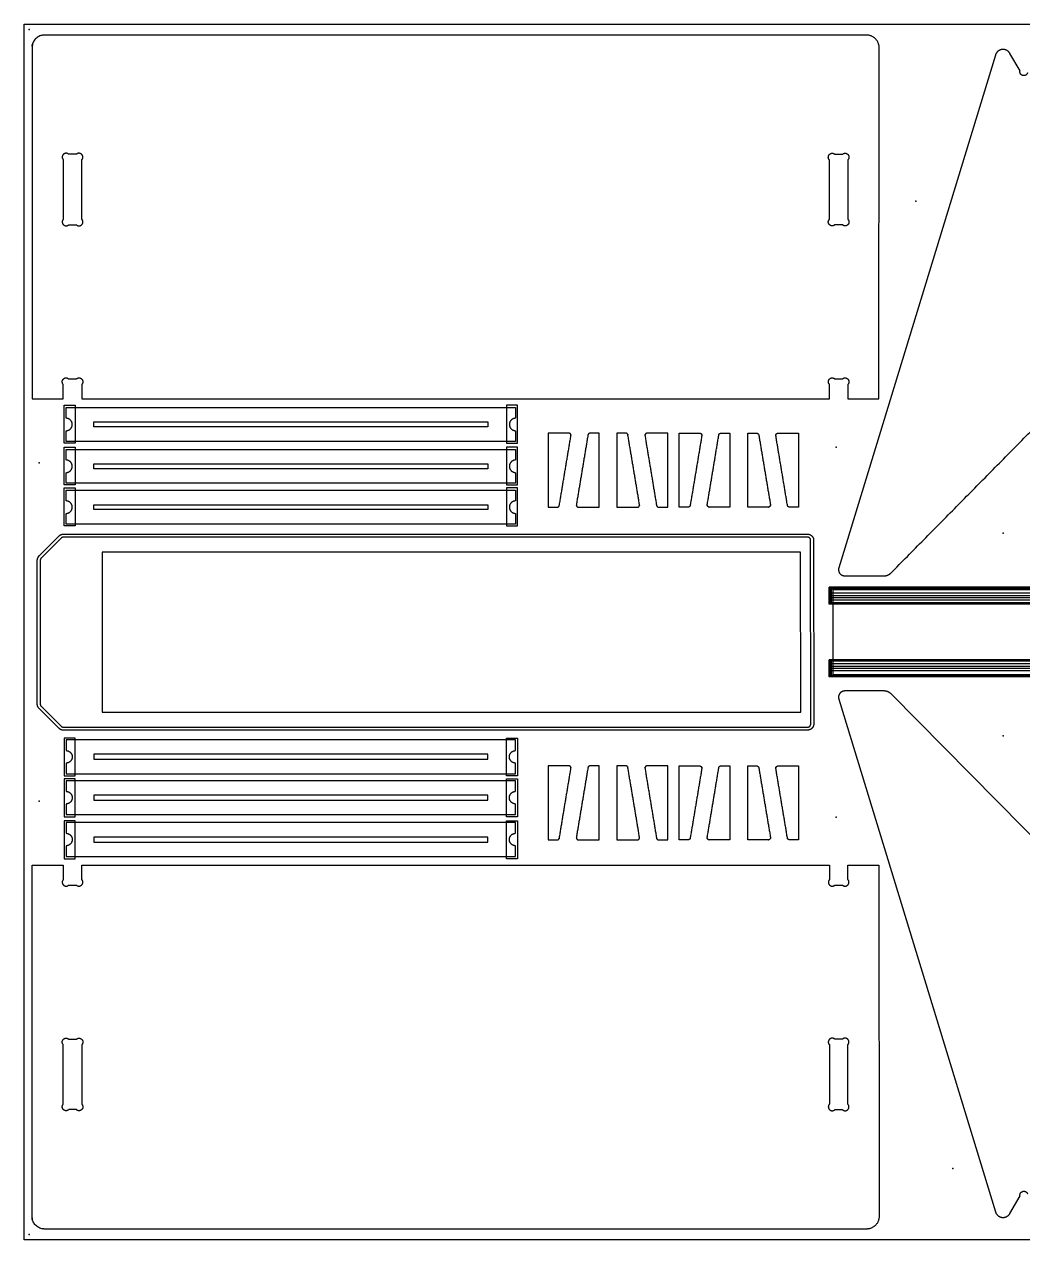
# Model space of a CAD drawing. Header units: millimetres. Extents: x -1 to 403, y -3 to 199.
# Drawn here: x -1.5 to 164.8, y -3.5 to 199 of the extents above; entities that cross this region are included whole.
import ezdxf

# ---------------------------------------------------------------- set-up
doc = ezdxf.new("R2010")
doc.units = ezdxf.units.MM
doc.header["$MEASUREMENT"] = 0
for name, color, linetype, true_color in [('Angled Pocket 3D', 7, 'Continuous', 0xffffff), ('Angled Pocket Entry', 3, 'Continuous', 0x00ff00), ('Board Fixings', 6, 'Continuous', 0xff00ff), ('Pockets 10mm', 5, 'Continuous', 0x0000ff), ('Pockets 5mm', 4, 'Continuous', 0x00ffff), ('Profile - outside', 18, 'Continuous', 0x000000), ('Stock Perimeter', 1, 'Continuous', 0xff0007)]:
    doc.layers.add(name, color=color, linetype=linetype, true_color=true_color)

msp = doc.modelspace()

# ---------------------------------------------------------------- linework, layer by layer
at = {"layer": 'Angled Pocket 3D'}
for p, q in [((132.96, 104.99), (132.63, 104.99)), ((132.96, 103.81), (132.63, 103.81)), ((132.96, 102.63), (132.63, 102.63)), ((132.96, 92.9), (132.63, 92.9)), ((132.96, 91.72), (132.63, 91.72)), ((132.96, 90.54), (132.63, 90.54))]:
    msp.add_line(p, q, dxfattribs=at)
for points in [[(132.63, 105.22), (132.63, 105.1), (132.63, 104.99)], [(132.63, 105.22, -10.66), (132.63, 105.22, -5.33), (132.63, 105.22)], [(132.63, 102.4, -10.66), (132.63, 103.81, -10.66), (132.63, 105.22, -10.66)], [(274.96, 105.22, -10.66), (203.79, 105.22, -10.66), (132.63, 105.22, -10.66)], [(274.96, 105.22), (203.79, 105.22), (132.63, 105.22)], [(132.63, 105.22, -5.33), (132.63, 105.1, -5.33), (132.63, 104.99, -5.33)], [(274.96, 105.22, -5.33), (203.79, 105.22, -5.33), (132.63, 105.22, -5.33)], [(274.96, 105.1), (203.79, 105.1), (132.63, 105.1)], [(132.63, 104.99), (132.63, 104.99, -4.5), (132.63, 104.99, -9)], [(132.63, 102.63), (132.63, 103.81), (132.63, 104.99)], [(132.63, 104.99, -9), (132.63, 104.24, -9), (132.63, 103.49, -9)], [(132.63, 104.99, -4.5), (132.63, 104.02, -4.5), (132.63, 103.06, -4.5)], [(132.63, 103.81, -9), (132.63, 103.81, -4.5), (132.63, 103.81)], [(132.63, 103.81, -9), (132.63, 103.81, -9.83), (132.63, 103.81, -10.66)], [(274.96, 103.81, -10.66), (203.79, 103.81, -10.66), (132.63, 103.81, -10.66)], [(132.63, 103.49, -9), (132.63, 103.06, -4.5), (132.63, 102.63)], [(132.79, 104.99), (132.79, 103.81), (132.79, 102.63)], [(132.96, 104.99), (132.96, 104.99, -4.5), (132.96, 104.99, -9)], [(132.96, 102.63), (132.96, 103.81), (132.96, 104.99)], [(132.96, 104.99, -9), (132.96, 104.24, -9), (132.96, 103.49, -9)], [(274.63, 104.99, -9), (203.79, 104.99, -9), (132.96, 104.99, -9)], [(274.63, 104.99), (203.79, 104.99), (132.96, 104.99)], [(132.96, 104.99, -4.5), (132.96, 104.02, -4.5), (132.96, 103.06, -4.5)], [(274.63, 104.99, -4.5), (203.79, 104.99, -4.5), (132.96, 104.99, -4.5)], [(274.63, 104.24, -9), (203.79, 104.24, -9), (132.96, 104.24, -9)], [(132.96, 103.81, -9), (132.96, 103.81, -4.5), (132.96, 103.81)], [(132.96, 103.49, -9), (132.96, 103.06, -4.5), (132.96, 102.63)], [(274.63, 103.49, -9), (203.79, 103.49, -9), (132.96, 103.49, -9)], [(132.63, 103.14, -5.33), (132.63, 102.77, -5.33), (132.63, 102.4, -5.33)], [(132.63, 102.63), (132.63, 102.52), (132.63, 102.4)], [(274.96, 102.52), (203.79, 102.52), (132.63, 102.52)], [(132.63, 102.4), (132.63, 102.4, -5.33), (132.63, 102.4, -10.66)], [(274.96, 102.4), (203.79, 102.4), (132.63, 102.4)], [(274.96, 102.4, -10.66), (203.79, 102.4, -10.66), (132.63, 102.4, -10.66)], [(274.96, 102.4, -5.33), (203.79, 102.4, -5.33), (132.63, 102.4, -5.33)], [(274.63, 103.06, -4.5), (203.79, 103.06, -4.5), (132.96, 103.06, -4.5)], [(274.63, 102.63), (203.79, 102.63), (132.96, 102.63)], [(132.63, 93.13, -10.66), (132.63, 91.71, -10.66), (132.63, 90.3, -10.66)], [(132.63, 93.13), (132.63, 93.13, -5.33), (132.63, 93.13, -10.66)], [(132.63, 92.9), (132.63, 93.01), (132.63, 93.13)], [(274.96, 93.13), (203.79, 93.13), (132.63, 93.13)], [(274.96, 93.13, -10.66), (203.79, 93.13, -10.66), (132.63, 93.13, -10.66)], [(132.63, 92.39, -5.33), (132.63, 92.76, -5.33), (132.63, 93.13, -5.33)], [(274.96, 93.13, -5.33), (203.79, 93.13, -5.33), (132.63, 93.13, -5.33)], [(274.96, 93.01), (203.79, 93.01), (132.63, 93.01)], [(132.63, 92.9), (132.63, 91.72), (132.63, 90.54)], [(132.63, 92.04, -9), (132.63, 92.47, -4.5), (132.63, 92.9)], [(132.63, 90.54, -4.5), (132.63, 91.51, -4.5), (132.63, 92.47, -4.5)], [(132.63, 90.54, -9), (132.63, 91.29, -9), (132.63, 92.04, -9)], [(132.63, 91.72, -9), (132.63, 91.72, -4.5), (132.63, 91.72)], [(132.63, 91.71, -9), (132.63, 91.71, -9.83), (132.63, 91.71, -10.66)], [(274.96, 91.71, -10.66), (203.79, 91.71, -10.66), (132.63, 91.71, -10.66)], [(132.79, 90.54), (132.79, 91.72), (132.79, 92.9)], [(132.96, 92.9), (132.96, 91.72), (132.96, 90.54)], [(132.96, 92.04, -9), (132.96, 92.47, -4.5), (132.96, 92.9)], [(274.63, 92.9), (203.79, 92.9), (132.96, 92.9)], [(132.96, 90.54, -4.5), (132.96, 91.51, -4.5), (132.96, 92.47, -4.5)], [(274.63, 92.47, -4.5), (203.79, 92.47, -4.5), (132.96, 92.47, -4.5)], [(132.96, 90.54, -9), (132.96, 91.29, -9), (132.96, 92.04, -9)], [(274.63, 92.04, -9), (203.79, 92.04, -9), (132.96, 92.04, -9)], [(132.96, 91.72, -9), (132.96, 91.72, -4.5), (132.96, 91.72)], [(274.63, 91.29, -9), (203.79, 91.29, -9), (132.96, 91.29, -9)], [(132.63, 90.54), (132.63, 90.54, -4.5), (132.63, 90.54, -9)], [(132.63, 90.3), (132.63, 90.42), (132.63, 90.54)], [(132.63, 90.3, -5.33), (132.63, 90.42, -5.33), (132.63, 90.54, -5.33)], [(274.96, 90.42), (203.79, 90.42), (132.63, 90.42)], [(132.63, 90.3, -10.66), (132.63, 90.3, -5.33), (132.63, 90.3)], [(274.96, 90.3, -10.66), (203.79, 90.3, -10.66), (132.63, 90.3, -10.66)], [(274.96, 90.3), (203.79, 90.3), (132.63, 90.3)], [(274.96, 90.3, -5.33), (203.79, 90.3, -5.33), (132.63, 90.3, -5.33)], [(132.96, 90.54), (132.96, 90.54, -4.5), (132.96, 90.54, -9)], [(274.63, 90.54, -9), (203.79, 90.54, -9), (132.96, 90.54, -9)], [(274.63, 90.54), (203.79, 90.54), (132.96, 90.54)], [(274.63, 90.54, -4.5), (203.79, 90.54, -4.5), (132.96, 90.54, -4.5)]]:
    msp.add_open_spline(points, degree=2, dxfattribs=at)
at = {"layer": 'Angled Pocket Entry'}
for points in [[(132.96, 104.99), (274.63, 104.99), (274.63, 102.63), (132.96, 102.63)], [(132.96, 90.54), (274.63, 90.54), (274.63, 92.9), (132.96, 92.9)]]:
    msp.add_lwpolyline(points, close=True, dxfattribs=at)
at = {"layer": 'Board Fixings'}
for p in [(-0.68, 198.15), (147.05, 169.59), (133.76, 128.6), (0.96, 125.95), (161.58, 114.27), (161.58, 80.45), (0.96, 69.6), (133.76, 66.9), (153.19, 8.36), (-0.68, -2.6)]:
    msp.add_point(p, dxfattribs=at)
at = {"layer": 'Pockets 10mm'}
for p, q in [((0.95, 110.44), (4.29, 113.78)), ((4.99, 114.07), (129.01, 114.08)), ((130.02, 113.08), (130.03, 82.42)), ((0.66, 109.74), (0.74, 110.12)), ((0.74, 110.12), (0.95, 110.44)), ((127.85, 111.09), (11.45, 111.08)), ((11.45, 111.08), (11.45, 84.41)), ((127.87, 84.42), (127.85, 111.09)), ((4.29, 81.72), (0.95, 85.05)), ((11.45, 84.41), (127.87, 84.42)), ((129.03, 81.43), (4.99, 81.42))]:
    msp.add_line(p, q, dxfattribs=at)
for points in [[(5.14, 135.55), (6.97, 135.55), (6.97, 129.24), (5.14, 129.24)], [(80.67, 135.55), (78.84, 135.55), (78.84, 129.24), (80.67, 129.24)], [(5.14, 128.58), (6.97, 128.58), (6.97, 122.27), (5.14, 122.27)], [(80.67, 128.58), (78.84, 128.58), (78.84, 122.27), (80.67, 122.27)], [(5.14, 121.77), (6.97, 121.77), (6.97, 115.46), (5.14, 115.46)], [(80.67, 121.77), (78.84, 121.77), (78.84, 115.46), (80.67, 115.46)], [(5.14, 73.78), (6.97, 73.78), (6.97, 80.08), (5.14, 80.08)], [(80.67, 73.78), (78.84, 73.78), (78.84, 80.08), (80.67, 80.08)], [(5.14, 66.97), (6.97, 66.97), (6.97, 73.28), (5.14, 73.28)], [(80.67, 66.97), (78.84, 66.97), (78.84, 73.28), (80.67, 73.28)], [(5.14, 60), (6.97, 60), (6.97, 66.31), (5.14, 66.31)], [(80.67, 60), (78.84, 60), (78.84, 66.31), (80.67, 66.31)]]:
    msp.add_lwpolyline(points, close=True, dxfattribs=at)
for points, weights, degree in [([(4.29, 113.78), (4.48, 113.97), (4.72, 114.07), (4.99, 114.07)], [1.00006056736, 0.949315538335, 0.949315526237, 1.00006053106], 3), ([(129.01, 114.08), (129.59, 114.08), (130.01, 113.66), (130.02, 113.08)], [1, 0.804871497233, 0.804871497233, 1], 3), ([(0.95, 85.05), (0.66, 85.34), (0.66, 85.76)], [1, 0.92387953185, 1], 2), ([(4.99, 81.42), (4.58, 81.42), (4.29, 81.72)], [1, 0.92387388517, 1], 2)]:
    msp.add_rational_spline(points, weights, degree=degree, dxfattribs=at)
msp.add_open_spline([(0.66, 85.76), (0.66, 93.75), (0.66, 101.74), (0.66, 109.74)], degree=3, dxfattribs=at)
msp.add_rational_spline([(130.03, 82.42), (130.03, 82.16), (129.92, 81.91), (129.74, 81.72), (129.55, 81.53), (129.3, 81.43), (129.03, 81.43)], [1, 0.949272431307, 0.949292620426, 1.00006056736, 0.949272423275, 0.949272423275, 1.00006056736], degree=3, knots=[2882.297152, 2882.297152, 2882.297152, 2882.297152, 2887.007319, 2887.007319, 2887.007319, 2891.71936, 2891.71936, 2891.71936, 2891.71936], dxfattribs=at)
at = {"layer": 'Pockets 5mm'}
for points in [[(10.09, 131.94), (10.09, 132.35), (10.09, 132.77)], [(10.09, 132.77), (42.9, 132.77), (75.72, 132.77)], [(75.72, 131.94), (42.9, 131.94), (10.09, 131.94)], [(75.72, 132.77), (75.72, 132.35), (75.72, 131.94)], [(10.09, 124.97), (10.09, 125.38), (10.09, 125.8)], [(10.09, 125.8), (42.9, 125.8), (75.72, 125.8)], [(75.72, 125.8), (75.72, 125.38), (75.72, 124.97)], [(75.72, 124.97), (42.9, 124.97), (10.09, 124.97)], [(10.09, 118.16), (10.09, 118.58), (10.09, 118.99)], [(10.09, 118.99), (42.9, 118.99), (75.72, 118.99)], [(75.72, 118.16), (42.9, 118.16), (10.09, 118.16)], [(75.72, 118.99), (75.72, 118.58), (75.72, 118.16)], [(75.72, 77.39), (42.9, 77.39), (10.09, 77.39)], [(10.09, 77.39), (10.09, 76.97), (10.09, 76.56)], [(75.72, 76.56), (75.72, 76.97), (75.72, 77.39)], [(10.09, 76.56), (42.9, 76.56), (75.72, 76.56)], [(75.72, 70.58), (42.9, 70.58), (10.09, 70.58)], [(10.09, 70.58), (10.09, 70.16), (10.09, 69.75)], [(10.09, 69.75), (42.9, 69.75), (75.72, 69.75)], [(75.72, 69.75), (75.72, 70.16), (75.72, 70.58)], [(75.72, 63.61), (42.9, 63.61), (10.09, 63.61)], [(10.09, 63.61), (10.09, 63.19), (10.09, 62.78)], [(75.72, 62.78), (75.72, 63.19), (75.72, 63.61)], [(10.09, 62.78), (42.9, 62.78), (75.72, 62.78)]]:
    msp.add_open_spline(points, degree=2, dxfattribs=at)
at = {"layer": 'Profile - outside'}
for p, q in [((138.82, 197.25), (1.9, 197.25)), ((140.89, 136.62), (140.93, 195.17)), ((160.3, 193.91), (134.21, 108.48)), ((164.41, 191.27), (162.72, 194.19)), ((5, 176.46), (5, 166.53)), ((7.17, 177.37), (5.9, 177.37)), ((8.08, 166.53), (8.08, 176.46)), ((132.64, 166.53), (132.64, 176.46)), ((133.55, 177.37), (134.82, 177.37)), ((135.72, 176.46), (135.72, 166.53)), ((5.9, 165.63), (7.18, 165.63)), ((134.82, 165.63), (133.55, 165.63)), ((5.9, 139.94), (7.17, 139.94)), ((133.55, 139.94), (134.82, 139.94)), ((5, 136.62), (5, 139.03)), ((8.08, 139.03), (8.08, 136.62)), ((132.65, 136.62), (132.65, 139.03)), ((135.73, 139.03), (135.73, 136.62)), ((-0.17, 136.62), (5, 136.62)), ((8.08, 136.62), (132.65, 136.62)), ((135.73, 136.62), (140.89, 136.62)), ((5.45, 133.55), (5.45, 135.18)), ((5.45, 135.18), (80.36, 135.18)), ((80.36, 135.18), (80.36, 133.55)), ((5.45, 129.53), (5.45, 131.16)), ((80.36, 131.16), (80.36, 129.53)), ((80.36, 129.53), (5.45, 129.53)), ((5.45, 126.57), (5.45, 128.2)), ((5.45, 128.2), (80.36, 128.2)), ((80.36, 128.2), (80.36, 126.57)), ((5.45, 122.56), (5.45, 124.19)), ((80.36, 124.19), (80.36, 122.56)), ((80.36, 122.56), (5.45, 122.56)), ((5.45, 119.77), (5.45, 121.4)), ((5.45, 121.4), (80.36, 121.4)), ((80.36, 121.4), (80.36, 119.77)), ((5.45, 115.75), (5.45, 117.38)), ((80.36, 115.75), (5.45, 115.75)), ((80.36, 117.38), (80.36, 115.75)), ((4.64, 113.42), (1.3, 110.09)), ((129.01, 113.58), (4.99, 113.57)), ((129.53, 82.42), (129.51, 113.08)), ((1.16, 109.74), (1.16, 85.76)), ((135.27, 107.12), (135.41, 107.12)), ((135.41, 107.12), (141.72, 107.12)), ((135.41, 87.95), (135.27, 87.95)), ((141.72, 87.95), (135.41, 87.95)), ((186.51, 43.28), (142.91, 87.46)), ((1.3, 85.4), (4.64, 82.07)), ((134.21, 86.59), (160.31, 1.16)), ((4.99, 81.92), (129.03, 81.93)), ((80.36, 79.79), (5.45, 79.79)), ((5.45, 79.79), (5.45, 78.16)), ((80.36, 78.16), (80.36, 79.79)), ((5.45, 75.78), (5.45, 74.15)), ((80.36, 74.15), (80.36, 75.78)), ((5.45, 74.15), (80.36, 74.15)), ((80.36, 72.99), (5.45, 72.99)), ((5.45, 72.99), (5.45, 71.36)), ((80.36, 71.36), (80.36, 72.99)), ((5.45, 68.97), (5.45, 67.34)), ((80.36, 67.34), (80.36, 68.97)), ((5.45, 67.34), (80.36, 67.34)), ((80.36, 66.01), (5.45, 66.01)), ((5.45, 66.01), (5.45, 64.38)), ((80.36, 64.38), (80.36, 66.01)), ((5.45, 62), (5.45, 60.37)), ((80.36, 60.37), (80.36, 62)), ((-0.17, 58.93), (5, 58.93)), ((5, 58.93), (5, 56.51)), ((5.45, 60.37), (80.36, 60.37)), ((8.08, 56.51), (8.08, 58.93)), ((8.08, 58.93), (132.65, 58.93)), ((132.65, 58.93), (132.65, 56.51)), ((135.73, 56.51), (135.73, 58.93)), ((135.73, 58.93), (140.89, 58.93)), ((140.89, 58.93), (140.93, 0.38)), ((5.9, 55.61), (7.17, 55.61)), ((133.55, 55.61), (134.82, 55.61)), ((5, 19.09), (5, 29.01)), ((5.9, 29.92), (7.18, 29.92)), ((8.08, 29.01), (8.08, 19.09)), ((132.64, 29.01), (132.64, 19.09)), ((134.82, 29.92), (133.55, 29.92)), ((135.72, 19.09), (135.72, 29.01)), ((7.17, 18.18), (5.9, 18.18)), ((133.55, 18.18), (134.82, 18.18)), ((162.73, 0.89), (164.41, 3.81)), ((138.82, -1.71), (1.9, -1.71))]:
    msp.add_line(p, q, dxfattribs=at)
msp.add_lwpolyline([(133.24, 90.71), (274.34, 90.71), (274.34, 104.82), (133.24, 104.82)], close=True, dxfattribs=at)
for points, weights, knots in [([(1.9, 197.25), (-0.19, 197.25), (-0.21, 195.17), (-0.19, 165.89), (-0.17, 136.62)], [1, 0.710954948718, 1, 1, 1], [3416.636135, 3416.636135, 3416.636135, 3436.445198, 3436.445198, 3450.337052, 3450.337052, 3450.337052]), ([(162.72, 194.19), (162.29, 194.94), (161.42, 194.84), (160.56, 194.74), (160.3, 193.91)], [1, 0.83622973123, 1, 0.83622973123, 1], [3063.929916, 3063.929916, 3063.929916, 3073.216714, 3073.216714, 3082.503512, 3082.503512, 3082.503512]), ([(165.64, 190.94), (165.53, 190.48), (165.03, 190.48), (164.38, 190.48), (164.38, 191.13), (164.38, 191.22), (164.41, 191.27)], [0.999278344932, 0.829198385725, 1.09253332861, 0.772537725335, 1.09253332861, 1.03643070132, 1.00000026049], [3040.974456, 3040.974456, 3040.974456, 3042.067711, 3042.067711, 3043.395372, 3043.395372, 3043.62978, 3043.62978, 3043.62978]), ([(5.15, 177.46), (4.58, 177.13), (4.91, 176.57), (4.95, 176.49), (5, 176.46)], [1, 0.707106781188, 1, 0.948648992243, 0.915304046652], [276.503454, 276.503454, 276.503454, 282.675113, 282.675113, 282.909521, 282.909521, 282.909521]), ([(8.08, 176.46), (8.13, 176.49), (8.17, 176.57), (8.5, 177.13), (7.93, 177.46)], [0.915068409752, 0.948467359207, 0.999999926111, 0.707107086567, 0.999999926111], [252.527554, 252.527554, 252.527554, 252.761962, 252.761962, 258.933619, 258.933619, 258.933619]), ([(132.64, 176.46), (132.59, 176.49), (132.55, 176.57), (132.23, 177.13), (132.79, 177.46)], [0.915068409752, 0.948467359207, 0.999999926111, 0.707107086567, 0.999999926111], [252.527554, 252.527554, 252.527554, 252.761962, 252.761962, 258.933619, 258.933619, 258.933619]), ([(135.58, 177.46), (136.14, 177.13), (135.81, 176.57), (135.77, 176.49), (135.72, 176.46)], [1, 0.707106781188, 1, 0.948648992243, 0.915304046652], [276.503454, 276.503454, 276.503454, 282.675113, 282.675113, 282.909521, 282.909521, 282.909521]), ([(5, 166.53), (4.95, 166.5), (4.91, 166.43), (4.58, 165.86), (5.15, 165.54)], [0.91530396987, 0.948648921136, 0.999999950856, 0.707106746438, 0.999999950856], [162.341791, 162.341791, 162.341791, 162.576199, 162.576199, 168.747858, 168.747858, 168.747858]), ([(7.93, 165.54), (8.5, 165.86), (8.17, 166.43), (8.13, 166.5), (8.08, 166.53)], [1, 0.707107138814, 1, 0.948287812538, 0.914835873612], [186.323722, 186.323722, 186.323722, 192.49538, 192.49538, 192.729787, 192.729787, 192.729787]), ([(132.79, 165.54), (132.22, 165.86), (132.55, 166.43), (132.59, 166.5), (132.64, 166.53)], [1, 0.707107138814, 1, 0.948287812538, 0.914835873612], [186.323722, 186.323722, 186.323722, 192.49538, 192.49538, 192.729787, 192.729787, 192.729787]), ([(135.72, 166.53), (135.77, 166.5), (135.81, 166.43), (136.14, 165.86), (135.58, 165.54)], [0.91530396987, 0.948648921136, 0.999999950856, 0.707106746438, 0.999999950856], [162.341791, 162.341791, 162.341791, 162.576199, 162.576199, 168.747858, 168.747858, 168.747858]), ([(5, 139.03), (4.95, 139.07), (4.91, 139.14), (4.58, 139.7), (5.14, 140.03)], [0.91530403347, 0.948648962158, 0.999999926369, 0.707106729124, 0.999999926369], [1333.294299, 1333.294299, 1333.294299, 1333.528706, 1333.528706, 1339.700365, 1339.700365, 1339.700365]), ([(7.93, 140.03), (8.49, 139.7), (8.17, 139.14), (8.13, 139.07), (8.08, 139.03)], [0.999999860338, 0.707107447064, 1, 0.948467456918, 0.915068515777], [1357.266944, 1357.266944, 1357.266944, 1363.438601, 1363.438601, 1363.673008, 1363.673008, 1363.673008]), ([(132.65, 139.03), (132.6, 139.07), (132.56, 139.14), (132.23, 139.7), (132.79, 140.03)], [0.915068515777, 0.948467456918, 1, 0.707107447064, 0.999999860338], [2143.195946, 2143.195946, 2143.195946, 2143.430354, 2143.430354, 2149.602011, 2149.602011, 2149.602011]), ([(135.58, 140.03), (136.14, 139.7), (135.82, 139.14), (135.78, 139.07), (135.73, 139.03)], [0.999999926369, 0.707106729124, 0.999999926369, 0.948648962158, 0.91530403347], [2167.16859, 2167.16859, 2167.16859, 2173.340249, 2173.340249, 2173.574656, 2173.574656, 2173.574656]), ([(5.6, 131.33), (6.49, 131.45), (6.49, 132.35), (6.49, 133.26), (5.6, 133.38)], [1, 0.754298029456, 1, 0.754298029456, 1], [443.799671, 443.799671, 443.799671, 452.752322, 452.752322, 461.704973, 461.704973, 461.704973]), ([(80.22, 133.38), (79.32, 133.26), (79.32, 132.35), (79.32, 131.45), (80.22, 131.33)], [1, 0.754298029456, 1, 0.754298029456, 1], [935.458796, 935.458796, 935.458796, 944.411447, 944.411447, 953.364098, 953.364098, 953.364098]), ([(85.79, 118.58), (86.54, 118.58), (87.29, 118.58), (87.6, 118.58), (87.65, 118.89), (88.61, 124.68), (89.58, 130.48), (89.61, 130.65), (89.5, 130.77), (89.39, 130.9), (89.22, 130.9), (87.51, 130.9), (85.79, 130.9)], [1, 1, 1, 0.763019982473, 1, 1, 1, 0.907296760162, 1, 0.907296802281, 1, 1, 1], [185.650443, 185.650443, 185.650443, 194.660813, 194.660813, 199.123744, 199.123744, 269.937231, 269.937231, 272.693044, 272.693044, 275.448856, 275.448856, 296.100893, 296.100893, 296.100893]), ([(94.27, 130.9), (93.52, 130.9), (92.77, 130.9), (92.47, 130.9), (92.42, 130.6), (91.45, 124.8), (90.48, 119), (90.46, 118.84), (90.56, 118.71), (90.67, 118.58), (90.84, 118.58), (92.55, 118.58), (94.27, 118.58)], [1, 1, 1, 0.763019982473, 1, 1, 1, 0.907296760162, 1, 0.907296802281, 1, 1, 1], [185.650443, 185.650443, 185.650443, 194.660813, 194.660813, 199.123744, 199.123744, 269.937231, 269.937231, 272.693044, 272.693044, 275.448856, 275.448856, 296.100893, 296.100893, 296.100893]), ([(97.22, 118.58), (98.94, 118.58), (100.65, 118.58), (100.82, 118.58), (100.93, 118.71), (101.03, 118.84), (101.01, 119), (100.04, 124.8), (99.07, 130.6), (99.02, 130.9), (98.72, 130.9), (97.97, 130.9), (97.22, 130.9)], [1, 1, 1, 0.907296802281, 1, 0.907296760162, 1, 1, 1, 0.763019982473, 1, 1, 1], [-296.100893, -296.100893, -296.100893, -275.448856, -275.448856, -272.693044, -272.693044, -269.937231, -269.937231, -199.123744, -199.123744, -194.660813, -194.660813, -185.650443, -185.650443, -185.650443]), ([(105.7, 130.9), (103.98, 130.9), (102.27, 130.9), (102.1, 130.9), (101.99, 130.77), (101.88, 130.65), (101.91, 130.48), (102.88, 124.68), (103.84, 118.89), (103.9, 118.58), (104.2, 118.58), (104.95, 118.58), (105.7, 118.58)], [1, 1, 1, 0.907296802281, 1, 0.907296760162, 1, 1, 1, 0.763019982473, 1, 1, 1], [-296.100893, -296.100893, -296.100893, -275.448856, -275.448856, -272.693044, -272.693044, -269.937231, -269.937231, -199.123744, -199.123744, -194.660813, -194.660813, -185.650443, -185.650443, -185.650443]), ([(107.6, 130.9), (109.32, 130.9), (111.03, 130.9), (111.2, 130.9), (111.31, 130.77), (111.41, 130.65), (111.39, 130.48), (110.42, 124.68), (109.45, 118.89), (109.4, 118.58), (109.1, 118.58), (108.35, 118.58), (107.6, 118.58)], [1, 1, 1, 0.907296802281, 1, 0.907296760162, 1, 1, 1, 0.763019982473, 1, 1, 1], [-296.100893, -296.100893, -296.100893, -275.448856, -275.448856, -272.693044, -272.693044, -269.937231, -269.937231, -199.123744, -199.123744, -194.660813, -194.660813, -185.650443, -185.650443, -185.650443]), ([(116.08, 118.58), (114.36, 118.58), (112.65, 118.58), (112.48, 118.58), (112.37, 118.71), (112.26, 118.84), (112.29, 119), (113.26, 124.8), (114.22, 130.6), (114.27, 130.9), (114.58, 130.9), (115.33, 130.9), (116.08, 130.9)], [1, 1, 1, 0.907296802281, 1, 0.907296760162, 1, 1, 1, 0.763019982473, 1, 1, 1], [-296.100893, -296.100893, -296.100893, -275.448856, -275.448856, -272.693044, -272.693044, -269.937231, -269.937231, -199.123744, -199.123744, -194.660813, -194.660813, -185.650443, -185.650443, -185.650443]), ([(119.03, 130.9), (119.78, 130.9), (120.53, 130.9), (120.83, 130.9), (120.88, 130.6), (121.85, 124.8), (122.82, 119), (122.84, 118.84), (122.74, 118.71), (122.63, 118.58), (122.46, 118.58), (120.75, 118.58), (119.03, 118.58)], [1, 1, 1, 0.763019982473, 1, 1, 1, 0.907296760162, 1, 0.907296802281, 1, 1, 1], [185.650443, 185.650443, 185.650443, 194.660813, 194.660813, 199.123744, 199.123744, 269.937231, 269.937231, 272.693044, 272.693044, 275.448856, 275.448856, 296.100893, 296.100893, 296.100893]), ([(127.51, 118.58), (126.76, 118.58), (126.01, 118.58), (125.7, 118.58), (125.65, 118.89), (124.69, 124.68), (123.72, 130.48), (123.69, 130.65), (123.8, 130.77), (123.91, 130.9), (124.08, 130.9), (125.79, 130.9), (127.51, 130.9)], [1, 1, 1, 0.763019982473, 1, 1, 1, 0.907296760162, 1, 0.907296802281, 1, 1, 1], [185.650443, 185.650443, 185.650443, 194.660813, 194.660813, 199.123744, 199.123744, 269.937231, 269.937231, 272.693044, 272.693044, 275.448856, 275.448856, 296.100893, 296.100893, 296.100893]), ([(5.6, 124.36), (6.49, 124.48), (6.49, 125.38), (6.49, 126.29), (5.6, 126.41)], [1, 0.754298029456, 1, 0.754298029456, 1], [443.799671, 443.799671, 443.799671, 452.752322, 452.752322, 461.704973, 461.704973, 461.704973]), ([(80.22, 126.41), (79.32, 126.29), (79.32, 125.38), (79.32, 124.48), (80.22, 124.36)], [1, 0.754298029456, 1, 0.754298029456, 1], [935.458796, 935.458796, 935.458796, 944.411447, 944.411447, 953.364098, 953.364098, 953.364098]), ([(5.6, 117.55), (6.49, 117.67), (6.49, 118.58), (6.49, 119.48), (5.6, 119.6)], [1, 0.754298029456, 1, 0.754298029456, 1], [443.799671, 443.799671, 443.799671, 452.752322, 452.752322, 461.704973, 461.704973, 461.704973]), ([(80.22, 119.6), (79.32, 119.48), (79.32, 118.58), (79.32, 117.67), (80.22, 117.55)], [1, 0.754298029456, 1, 0.754298029456, 1], [935.458796, 935.458796, 935.458796, 944.411447, 944.411447, 953.364098, 953.364098, 953.364098]), ([(134.21, 108.48), (134.06, 107.98), (134.37, 107.55), (134.69, 107.12), (135.27, 107.12)], [1.00000026049, 0.893028841688, 1.00000051553, 0.893028739672, 1.00000046453], [3620.5908061, 3620.5908061, 3620.5908061, 3620.824189, 3620.824189, 3621.0575722, 3621.0575722, 3621.0575722]), ([(135.27, 87.95), (134.69, 87.95), (134.37, 87.53), (134.06, 87.1), (134.21, 86.59)], [1.00000017886, 0.893028626672, 1.00000033188, 0.893028601169, 1.00000022987], [5515.2680325, 5515.2680325, 5515.2680325, 5515.5014154, 5515.5014154, 5515.7347985, 5515.7347985, 5515.7347985]), ([(129.03, 81.93), (129.24, 81.93), (129.38, 82.07), (129.53, 82.22), (129.53, 82.42)], [1, 0.92382239775, 1, 0.92382239775, 1], [-1060.499713, -1060.499713, -1060.499713, -1058.142622, -1058.142622, -1055.785532, -1055.785532, -1055.785532]), ([(5.6, 78), (6.49, 77.87), (6.49, 76.97), (6.49, 76.07), (5.6, 75.94)], [1, 0.754298029456, 1, 0.754298029456, 1], [443.799671, 443.799671, 443.799671, 452.752322, 452.752322, 461.704973, 461.704973, 461.704973]), ([(80.22, 75.94), (79.32, 76.07), (79.32, 76.97), (79.32, 77.87), (80.22, 78)], [1, 0.754298029456, 1, 0.754298029456, 1], [935.458796, 935.458796, 935.458796, 944.411447, 944.411447, 953.364098, 953.364098, 953.364098]), ([(85.79, 63.14), (86.54, 63.14), (87.29, 63.14), (87.6, 63.14), (87.65, 63.44), (88.61, 69.24), (89.58, 75.04), (89.61, 75.2), (89.5, 75.33), (89.39, 75.46), (89.22, 75.46), (87.51, 75.46), (85.79, 75.46)], [1, 1, 1, 0.763019982473, 1, 1, 1, 0.907296760162, 1, 0.907296802281, 1, 1, 1], [185.650443, 185.650443, 185.650443, 194.660813, 194.660813, 199.123744, 199.123744, 269.937231, 269.937231, 272.693044, 272.693044, 275.448856, 275.448856, 296.100893, 296.100893, 296.100893]), ([(94.27, 75.46), (93.52, 75.46), (92.77, 75.46), (92.47, 75.46), (92.42, 75.16), (91.45, 69.36), (90.48, 63.56), (90.46, 63.4), (90.56, 63.27), (90.67, 63.14), (90.84, 63.14), (92.55, 63.14), (94.27, 63.14)], [1, 1, 1, 0.763019982473, 1, 1, 1, 0.907296760162, 1, 0.907296802281, 1, 1, 1], [185.650443, 185.650443, 185.650443, 194.660813, 194.660813, 199.123744, 199.123744, 269.937231, 269.937231, 272.693044, 272.693044, 275.448856, 275.448856, 296.100893, 296.100893, 296.100893]), ([(97.22, 63.14), (98.94, 63.14), (100.65, 63.14), (100.82, 63.14), (100.93, 63.27), (101.03, 63.4), (101.01, 63.56), (100.04, 69.36), (99.07, 75.16), (99.02, 75.46), (98.72, 75.46), (97.97, 75.46), (97.22, 75.46)], [1, 1, 1, 0.907296802281, 1, 0.907296760162, 1, 1, 1, 0.763019982473, 1, 1, 1], [-296.100893, -296.100893, -296.100893, -275.448856, -275.448856, -272.693044, -272.693044, -269.937231, -269.937231, -199.123744, -199.123744, -194.660813, -194.660813, -185.650443, -185.650443, -185.650443]), ([(105.7, 75.46), (103.98, 75.46), (102.27, 75.46), (102.1, 75.46), (101.99, 75.33), (101.88, 75.2), (101.91, 75.04), (102.88, 69.24), (103.84, 63.44), (103.9, 63.14), (104.2, 63.14), (104.95, 63.14), (105.7, 63.14)], [1, 1, 1, 0.907296802281, 1, 0.907296760162, 1, 1, 1, 0.763019982473, 1, 1, 1], [-296.100893, -296.100893, -296.100893, -275.448856, -275.448856, -272.693044, -272.693044, -269.937231, -269.937231, -199.123744, -199.123744, -194.660813, -194.660813, -185.650443, -185.650443, -185.650443]), ([(107.6, 75.46), (109.32, 75.46), (111.03, 75.46), (111.2, 75.46), (111.31, 75.33), (111.41, 75.2), (111.39, 75.04), (110.42, 69.24), (109.45, 63.44), (109.4, 63.14), (109.1, 63.14), (108.35, 63.14), (107.6, 63.14)], [1, 1, 1, 0.907296802281, 1, 0.907296760162, 1, 1, 1, 0.763019982473, 1, 1, 1], [-296.100893, -296.100893, -296.100893, -275.448856, -275.448856, -272.693044, -272.693044, -269.937231, -269.937231, -199.123744, -199.123744, -194.660813, -194.660813, -185.650443, -185.650443, -185.650443]), ([(116.08, 63.14), (114.36, 63.14), (112.65, 63.14), (112.48, 63.14), (112.37, 63.27), (112.26, 63.4), (112.29, 63.56), (113.26, 69.36), (114.22, 75.16), (114.27, 75.46), (114.58, 75.46), (115.33, 75.46), (116.08, 75.46)], [1, 1, 1, 0.907296802281, 1, 0.907296760162, 1, 1, 1, 0.763019982473, 1, 1, 1], [-296.100893, -296.100893, -296.100893, -275.448856, -275.448856, -272.693044, -272.693044, -269.937231, -269.937231, -199.123744, -199.123744, -194.660813, -194.660813, -185.650443, -185.650443, -185.650443]), ([(119.03, 75.46), (119.78, 75.46), (120.53, 75.46), (120.83, 75.46), (120.88, 75.16), (121.85, 69.36), (122.82, 63.56), (122.84, 63.4), (122.74, 63.27), (122.63, 63.14), (122.46, 63.14), (120.75, 63.14), (119.03, 63.14)], [1, 1, 1, 0.763019982473, 1, 1, 1, 0.907296760162, 1, 0.907296802281, 1, 1, 1], [185.650443, 185.650443, 185.650443, 194.660813, 194.660813, 199.123744, 199.123744, 269.937231, 269.937231, 272.693044, 272.693044, 275.448856, 275.448856, 296.100893, 296.100893, 296.100893]), ([(127.51, 63.14), (126.76, 63.14), (126.01, 63.14), (125.7, 63.14), (125.65, 63.44), (124.69, 69.24), (123.72, 75.04), (123.69, 75.2), (123.8, 75.33), (123.91, 75.46), (124.08, 75.46), (125.79, 75.46), (127.51, 75.46)], [1, 1, 1, 0.763019982473, 1, 1, 1, 0.907296760162, 1, 0.907296802281, 1, 1, 1], [185.650443, 185.650443, 185.650443, 194.660813, 194.660813, 199.123744, 199.123744, 269.937231, 269.937231, 272.693044, 272.693044, 275.448856, 275.448856, 296.100893, 296.100893, 296.100893]), ([(5.6, 71.19), (6.49, 71.07), (6.49, 70.16), (6.49, 69.26), (5.6, 69.14)], [1, 0.754298029456, 1, 0.754298029456, 1], [443.799671, 443.799671, 443.799671, 452.752322, 452.752322, 461.704973, 461.704973, 461.704973]), ([(80.22, 69.14), (79.32, 69.26), (79.32, 70.16), (79.32, 71.07), (80.22, 71.19)], [1, 0.754298029456, 1, 0.754298029456, 1], [935.458796, 935.458796, 935.458796, 944.411447, 944.411447, 953.364098, 953.364098, 953.364098]), ([(5.6, 64.22), (6.49, 64.1), (6.49, 63.19), (6.49, 62.29), (5.6, 62.17)], [1, 0.754298029456, 1, 0.754298029456, 1], [443.799671, 443.799671, 443.799671, 452.752322, 452.752322, 461.704973, 461.704973, 461.704973]), ([(80.22, 62.17), (79.32, 62.29), (79.32, 63.19), (79.32, 64.1), (80.22, 64.22)], [1, 0.754298029456, 1, 0.754298029456, 1], [935.458796, 935.458796, 935.458796, 944.411447, 944.411447, 953.364098, 953.364098, 953.364098]), ([(1.9, -1.71), (-0.19, -1.71), (-0.21, 0.38), (-0.19, 29.66), (-0.17, 58.93)], [1, 0.710954948718, 1, 1, 1], [3416.636135, 3416.636135, 3416.636135, 3436.445198, 3436.445198, 3450.337052, 3450.337052, 3450.337052]), ([(5, 56.51), (4.95, 56.48), (4.91, 56.41), (4.58, 55.84), (5.14, 55.52)], [0.91530403347, 0.948648962158, 0.999999926369, 0.707106729124, 0.999999926369], [1333.294299, 1333.294299, 1333.294299, 1333.528706, 1333.528706, 1339.700365, 1339.700365, 1339.700365]), ([(7.93, 55.52), (8.49, 55.84), (8.17, 56.41), (8.13, 56.48), (8.08, 56.51)], [0.999999860338, 0.707107447064, 1, 0.948467456918, 0.915068515777], [1357.266944, 1357.266944, 1357.266944, 1363.438601, 1363.438601, 1363.673008, 1363.673008, 1363.673008]), ([(132.65, 56.51), (132.6, 56.48), (132.56, 56.41), (132.23, 55.84), (132.79, 55.52)], [0.915068515777, 0.948467456918, 1, 0.707107447064, 0.999999860338], [2143.195946, 2143.195946, 2143.195946, 2143.430354, 2143.430354, 2149.602011, 2149.602011, 2149.602011]), ([(135.58, 55.52), (136.14, 55.84), (135.82, 56.41), (135.78, 56.48), (135.73, 56.51)], [0.999999926369, 0.707106729124, 0.999999926369, 0.948648962158, 0.91530403347], [2167.16859, 2167.16859, 2167.16859, 2173.340249, 2173.340249, 2173.574656, 2173.574656, 2173.574656]), ([(5, 29.01), (4.95, 29.05), (4.91, 29.12), (4.58, 29.68), (5.15, 30.01)], [0.91530396987, 0.948648921136, 0.999999950856, 0.707106746438, 0.999999950856], [162.341791, 162.341791, 162.341791, 162.576199, 162.576199, 168.747858, 168.747858, 168.747858]), ([(7.93, 30.01), (8.5, 29.68), (8.17, 29.12), (8.13, 29.04), (8.08, 29.01)], [1, 0.707107138814, 1, 0.948287812538, 0.914835873612], [186.323722, 186.323722, 186.323722, 192.49538, 192.49538, 192.729787, 192.729787, 192.729787]), ([(132.79, 30.01), (132.22, 29.68), (132.55, 29.12), (132.59, 29.04), (132.64, 29.01)], [1, 0.707107138814, 1, 0.948287812538, 0.914835873612], [186.323722, 186.323722, 186.323722, 192.49538, 192.49538, 192.729787, 192.729787, 192.729787]), ([(135.72, 29.01), (135.77, 29.05), (135.81, 29.12), (136.14, 29.68), (135.58, 30.01)], [0.91530396987, 0.948648921136, 0.999999950856, 0.707106746438, 0.999999950856], [162.341791, 162.341791, 162.341791, 162.576199, 162.576199, 168.747858, 168.747858, 168.747858]), ([(5.15, 18.09), (4.58, 18.42), (4.91, 18.98), (4.95, 19.05), (5, 19.09)], [1, 0.707106781188, 1, 0.948648992243, 0.915304046652], [276.503454, 276.503454, 276.503454, 282.675113, 282.675113, 282.909521, 282.909521, 282.909521]), ([(8.08, 19.09), (8.13, 19.06), (8.17, 18.98), (8.5, 18.42), (7.93, 18.09)], [0.915068409752, 0.948467359207, 0.999999926111, 0.707107086567, 0.999999926111], [252.527554, 252.527554, 252.527554, 252.761962, 252.761962, 258.933619, 258.933619, 258.933619]), ([(132.64, 19.09), (132.59, 19.06), (132.55, 18.98), (132.23, 18.42), (132.79, 18.09)], [0.915068409752, 0.948467359207, 0.999999926111, 0.707107086567, 0.999999926111], [252.527554, 252.527554, 252.527554, 252.761962, 252.761962, 258.933619, 258.933619, 258.933619]), ([(135.58, 18.09), (136.14, 18.42), (135.81, 18.98), (135.77, 19.05), (135.72, 19.09)], [1, 0.707106781188, 1, 0.948648992243, 0.915304046652], [276.503454, 276.503454, 276.503454, 282.675113, 282.675113, 282.909521, 282.909521, 282.909521]), ([(164.41, 3.81), (164.39, 3.86), (164.39, 3.94), (164.39, 4.59), (165.04, 4.59), (165.54, 4.59), (165.65, 4.14)], [1.00000022987, 1.03643070488, 1.09253341336, 0.772537785262, 1.09253341336, 0.829198251411, 0.999278388699], [6092.704572, 6092.704572, 6092.704572, 6092.93898, 6092.93898, 6094.266641, 6094.266641, 6095.359896, 6095.359896, 6095.359896]), ([(160.31, 1.16), (160.56, 0.33), (161.43, 0.23), (162.29, 0.13), (162.73, 0.89)], [1, 0.836236601229, 1, 0.836236601229, 1], [6053.830972, 6053.830972, 6053.830972, 6063.11757, 6063.11757, 6072.404168, 6072.404168, 6072.404168])]:
    msp.add_rational_spline(points, weights, degree=2, knots=knots, dxfattribs=at)
for points, weights in [([(140.93, 195.17), (140.91, 197.25), (138.82, 197.25)], [1, 0.710954948718, 1]), ([(5.9, 177.37), (5.56, 177.71), (5.15, 177.46)], [0.999999030158, 0.784189718231, 1]), ([(7.93, 177.46), (7.52, 177.71), (7.17, 177.37)], [0.999999926111, 0.784054379229, 0.999999926111]), ([(132.79, 177.46), (133.21, 177.71), (133.55, 177.37)], [0.999999926111, 0.784054379229, 0.999999926111]), ([(134.82, 177.37), (135.16, 177.71), (135.58, 177.46)], [0.999999030158, 0.784189718231, 1]), ([(5.15, 165.54), (5.56, 165.28), (5.9, 165.63)], [0.999999950856, 0.784322355668, 0.999999412052]), ([(7.18, 165.63), (7.52, 165.28), (7.93, 165.54)], [1, 0.78407093261, 1]), ([(133.55, 165.63), (133.2, 165.28), (132.79, 165.54)], [1, 0.78407093261, 1]), ([(135.58, 165.54), (135.16, 165.28), (134.82, 165.63)], [0.999999950856, 0.784322355668, 0.999999412052]), ([(5.14, 140.03), (5.56, 140.28), (5.9, 139.94)], [0.999999926369, 0.784189577642, 0.999999489384]), ([(7.17, 139.94), (7.51, 140.29), (7.93, 140.03)], [1, 0.784054620845, 1]), ([(132.79, 140.03), (133.21, 140.29), (133.55, 139.94)], [1, 0.784054620845, 1]), ([(134.82, 139.94), (135.16, 140.28), (135.58, 140.03)], [0.999999489384, 0.784189577642, 0.999999926369]), ([(5.6, 133.38), (5.45, 133.4), (5.45, 133.55)], [1, 0.754298029456, 1]), ([(80.36, 133.55), (80.36, 133.4), (80.22, 133.38)], [1, 0.754298029456, 1]), ([(5.45, 131.16), (5.45, 131.31), (5.6, 131.33)], [1, 0.754298029456, 1]), ([(80.22, 131.33), (80.36, 131.31), (80.36, 131.16)], [1, 0.754298029456, 1]), ([(5.6, 126.41), (5.45, 126.43), (5.45, 126.57)], [1, 0.754298029456, 1]), ([(80.36, 126.57), (80.36, 126.43), (80.22, 126.41)], [1, 0.754298029456, 1]), ([(5.45, 124.19), (5.45, 124.34), (5.6, 124.36)], [1, 0.754298029456, 1]), ([(80.22, 124.36), (80.36, 124.34), (80.36, 124.19)], [1, 0.754298029456, 1]), ([(5.6, 119.6), (5.45, 119.62), (5.45, 119.77)], [1, 0.754298029456, 1]), ([(80.36, 119.77), (80.36, 119.62), (80.22, 119.6)], [1, 0.754298029456, 1]), ([(5.45, 117.38), (5.45, 117.53), (5.6, 117.55)], [1, 0.754298029456, 1]), ([(80.22, 117.55), (80.36, 117.53), (80.36, 117.38)], [1, 0.754298029456, 1]), ([(4.99, 113.57), (4.78, 113.57), (4.64, 113.42)], [0.998019798278, 0.924890410406, 0.999999927413]), ([(129.51, 113.08), (129.51, 113.58), (129.01, 113.58)], [1, 0.707306650928, 1]), ([(1.3, 110.09), (1.16, 109.94), (1.16, 109.74)], [1, 0.923883808622, 1]), ([(141.72, 107.12), (142.42, 107.12), (142.91, 107.62)], [1, 0.922623405744, 1]), ([(142.91, 87.46), (142.42, 87.95), (141.72, 87.95)], [1, 0.922623405744, 1]), ([(1.16, 85.76), (1.16, 85.55), (1.3, 85.4)], [1, 0.92387953185, 1]), ([(4.64, 82.07), (4.79, 81.92), (4.99, 81.92)], [1, 0.923873727689, 1]), ([(5.45, 78.16), (5.45, 78.02), (5.6, 78)], [1, 0.754298029456, 1]), ([(80.22, 78), (80.36, 78.02), (80.36, 78.16)], [1, 0.754298029456, 1]), ([(5.6, 75.94), (5.45, 75.92), (5.45, 75.78)], [1, 0.754298029456, 1]), ([(80.36, 75.78), (80.36, 75.92), (80.22, 75.94)], [1, 0.754298029456, 1]), ([(5.45, 71.36), (5.45, 71.21), (5.6, 71.19)], [1, 0.754298029456, 1]), ([(80.22, 71.19), (80.36, 71.21), (80.36, 71.36)], [1, 0.754298029456, 1]), ([(5.6, 69.14), (5.45, 69.12), (5.45, 68.97)], [1, 0.754298029456, 1]), ([(80.36, 68.97), (80.36, 69.12), (80.22, 69.14)], [1, 0.754298029456, 1]), ([(5.45, 64.38), (5.45, 64.24), (5.6, 64.22)], [1, 0.754298029456, 1]), ([(80.22, 64.22), (80.36, 64.24), (80.36, 64.38)], [1, 0.754298029456, 1]), ([(5.6, 62.17), (5.45, 62.15), (5.45, 62)], [1, 0.754298029456, 1]), ([(80.36, 62), (80.36, 62.15), (80.22, 62.17)], [1, 0.754298029456, 1]), ([(5.14, 55.52), (5.56, 55.26), (5.9, 55.61)], [0.999999926369, 0.784189577642, 0.999999489384]), ([(7.17, 55.61), (7.51, 55.26), (7.93, 55.52)], [1, 0.784054620845, 1]), ([(132.79, 55.52), (133.21, 55.26), (133.55, 55.61)], [1, 0.784054620845, 1]), ([(134.82, 55.61), (135.16, 55.26), (135.58, 55.52)], [0.999999489384, 0.784189577642, 0.999999926369]), ([(5.15, 30.01), (5.56, 30.26), (5.9, 29.92)], [0.999999950856, 0.784322355668, 0.999999412052]), ([(7.18, 29.92), (7.52, 30.26), (7.93, 30.01)], [1, 0.78407093261, 1]), ([(133.55, 29.92), (133.2, 30.26), (132.79, 30.01)], [1, 0.78407093261, 1]), ([(135.58, 30.01), (135.16, 30.26), (134.82, 29.92)], [0.999999950856, 0.784322355668, 0.999999412052]), ([(5.9, 18.18), (5.56, 17.84), (5.15, 18.09)], [0.999999030158, 0.784189718231, 1]), ([(7.93, 18.09), (7.52, 17.84), (7.17, 18.18)], [0.999999926111, 0.784054379229, 0.999999926111]), ([(132.79, 18.09), (133.21, 17.84), (133.55, 18.18)], [0.999999926111, 0.784054379229, 0.999999926111]), ([(134.82, 18.18), (135.16, 17.84), (135.58, 18.09)], [0.999999030158, 0.784189718231, 1]), ([(140.93, 0.38), (140.91, -1.71), (138.82, -1.71)], [1, 0.710954948718, 1])]:
    msp.add_rational_spline(points, weights, degree=2, dxfattribs=at)
for points in [[(142.91, 107.62), (164.71, 129.7), (186.51, 151.79)], [(85.79, 130.9), (85.79, 124.74), (85.79, 118.58)], [(94.27, 118.58), (94.27, 124.74), (94.27, 130.9)], [(97.22, 130.9), (97.22, 124.74), (97.22, 118.58)], [(105.7, 118.58), (105.7, 124.74), (105.7, 130.9)], [(107.6, 118.58), (107.6, 124.74), (107.6, 130.9)], [(116.08, 130.9), (116.08, 124.74), (116.08, 118.58)], [(119.03, 118.58), (119.03, 124.74), (119.03, 130.9)], [(127.51, 130.9), (127.51, 124.74), (127.51, 118.58)], [(85.79, 75.46), (85.79, 69.3), (85.79, 63.14)], [(94.27, 63.14), (94.27, 69.3), (94.27, 75.46)], [(97.22, 75.46), (97.22, 69.3), (97.22, 63.14)], [(105.7, 63.14), (105.7, 69.3), (105.7, 75.46)], [(107.6, 63.14), (107.6, 69.3), (107.6, 75.46)], [(116.08, 75.46), (116.08, 69.3), (116.08, 63.14)], [(119.03, 63.14), (119.03, 69.3), (119.03, 75.46)], [(127.51, 75.46), (127.51, 69.3), (127.51, 63.14)]]:
    msp.add_open_spline(points, degree=2, dxfattribs=at)
at = {"layer": 'Stock Perimeter'}
for p, q in [((-1.5, -3.49), (-1.5, 199.03)), ((-1.5, 199.03), (403.21, 199.03)), ((403.21, -3.49), (-1.5, -3.49))]:
    msp.add_line(p, q, dxfattribs=at)

doc.saveas('drawing.dxf')
